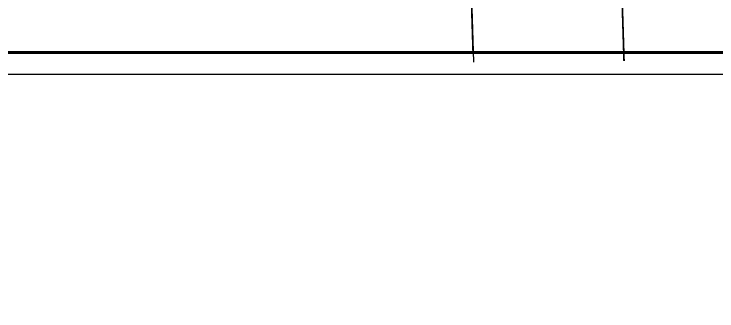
# Model space of a CAD drawing. Header units: inches. Extents: x 505347 to 508499, y 312634 to 313316.
# Drawn here: x 506067 to 506148.7, y 312634 to 312668.5 of the extents above; entities that cross this region are included whole.
import ezdxf
from ezdxf.enums import TextEntityAlignment as Align

# ---------------------------------------------------------------- set-up
doc = ezdxf.new("R2010")
doc.units = ezdxf.units.IN
doc.header["$LTSCALE"] = 0.5
doc.header["$MEASUREMENT"] = 0
doc.linetypes.add('ACAD_ISO05W100', pattern=[33, 24, -3, 0, -3, 0, -3])
for name, color, linetype in [('4_RDCAD', 7, 'Continuous'), ('PAPERFRAME', 7, 'Continuous'), ('道路红线', 1, 'Continuous')]:
    doc.layers.add(name, color=color, linetype=linetype)
doc.styles.add('STYLE1', font='')
doc.styles.add('标题文字', font='', dxfattribs={"width": 0.68})
doc.styles.get('STYLE1').set_extended_font_data('SimSun')
doc.styles.get('标题文字').set_extended_font_data('SimSun')

# ---------------------------------------------------------------- blocks, each defined once
blk = doc.blocks.new('111111')
for p, q in [((518343.576, 303505.111), (518748.576, 303505.111)), ((518331.076, 303502.611), (518751.076, 303502.611))]:
    blk.add_line(p, q)
at = {"const_width": 0.35}
blk.add_lwpolyline([(518343.576, 303648.561), (518748.576, 303648.561), (518748.576, 303505.111), (518343.576, 303505.111)], close=True, dxfattribs=at)
blk = doc.blocks.new('RDCADTITLE')
at = {"color": 0, "ltscale": 10}
blk.add_lwpolyline([(-180, 30, 0, 0, 0), (0, 30, 0.5, 180, 0)], format="xyseb", dxfattribs=at)
at = {"style": 'STYLE1', "width": 0.75}
for tag, p in [('A1', (-145, 26.25)), ('B1', (-100, 26.25)), ('A3', (-145, 18.75)), ('B2', (-100, 18.75)), ('A4', (-145, 11.25)), ('B3', (-100, 11.25)), ('A4', (-145, 3.75)), ('B4', (-100, 3.75))]:
    blk.add_attdef(tag, text='', height=2.8, dxfattribs=at).set_placement(p, align=Align.MIDDLE_CENTER)
at = {"layer": '4_RDCAD', "style": '标题文字', "width": 0.65}
for tag, height, p in [('C2', 3.4, (-45, 17.95)), ('C3', 3.4, (-45, 11.75)), ('ZTSJ4-09-系统立项编码-流水号+设计阶段-专业代码-图号', 2.8, (-37.62, 3.75))]:
    blk.add_attdef(tag, text='', height=height, dxfattribs=at).set_placement(p, align=Align.MIDDLE_CENTER)

msp = doc.modelspace()

# ---------------------------------------------------------------- linework, layer by layer
at = {"color": 1, "const_width": 0.2, "elevation": 82.3}
msp.add_lwpolyline([(506120.326, 312663.999), (506119.068, 312704.265), (505870.783, 312704.265)], dxfattribs=at)
at = {"layer": '道路红线'}
msp.add_line((506119.068, 312704.265, 82.3), (506120.361, 312662.879, 82.3), dxfattribs=at)
at = {"layer": '道路红线', "linetype": 'ACAD_ISO05W100', "const_width": 0.2, "elevation": 82.3}
msp.add_lwpolyline([(506135.952, 312724.265), (506137.866, 312663.023)], dxfattribs=at)

# ---------------------------------------------------------------- block references
msp.add_blockref('111111', (-12497.139, 9158.888, 82.3))
at = {"layer": 'PAPERFRAME', "ltscale": 0.15873, "xscale": 0.5, "yscale": 0.5, "zscale": 0.5}
msp.add_blockref('RDCADTITLE', (506251.438, 312663.999, 82.3), dxfattribs=at)

doc.saveas('drawing.dxf')
